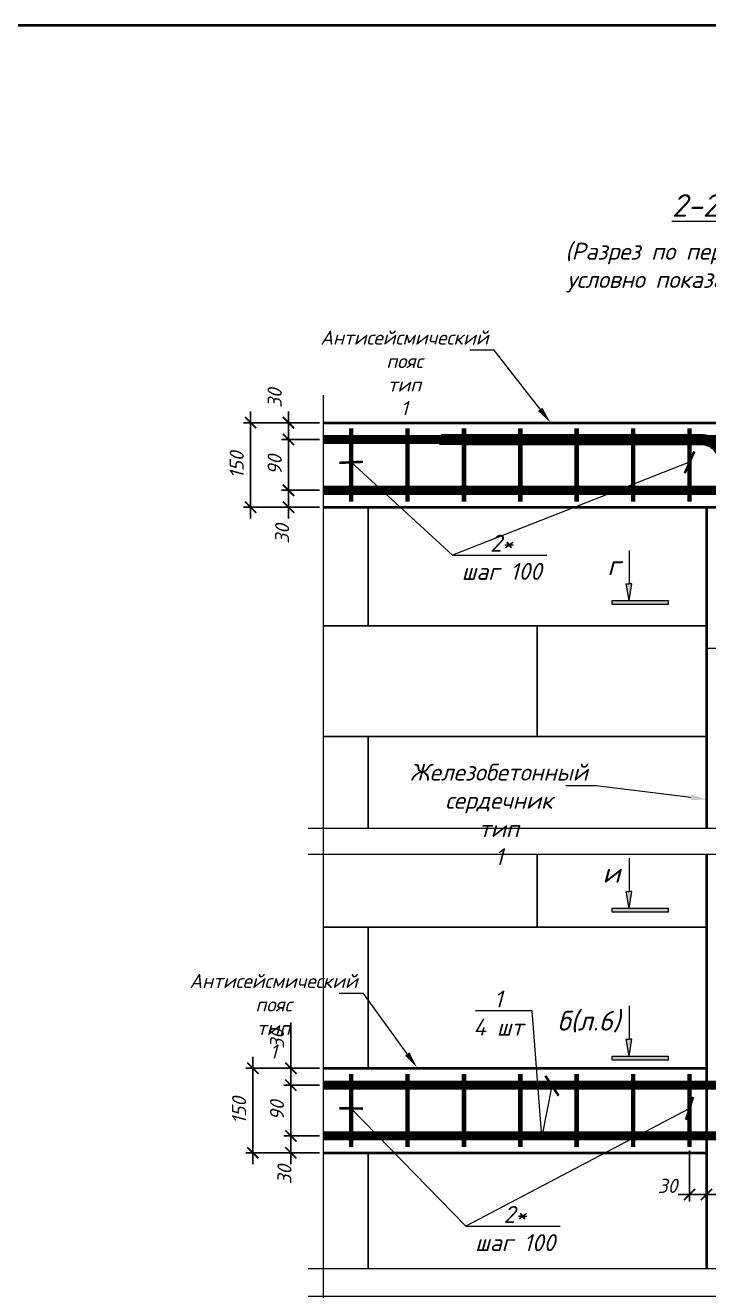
# Model space of a CAD drawing. Header units: millimetres. Extents: x -69292 to 68568, y 17750 to 120236.
# Drawn here: x 16601 to 17812, y 42638 to 44882 of the extents above; entities that cross this region are included whole.
import ezdxf
from ezdxf import colors
from ezdxf.entities.mleader import LeaderData, LeaderLine
from ezdxf.enums import TextEntityAlignment as Align
from ezdxf.math import Vec2, Vec3

# ---------------------------------------------------------------- set-up
doc = ezdxf.new("R2010")
doc.units = ezdxf.units.MM
doc.header["$PDMODE"] = 3
doc.layers.get('0').update_dxf_attribs({"lineweight": 5})
doc.layers.get('Defpoints').update_dxf_attribs({"lineweight": 0})
for name, color, linetype, lineweight in [('#Dimensions', 7, 'Continuous', 9), ('#Арматура', 152, 'Continuous', 30), ('#Бетон разрез', 22, 'Continuous', 40), ('#Выноски', 7, 'Continuous', 15), ('#Газобетон вид', 150, 'Continuous', 18)]:
    doc.layers.add(name, color=color, linetype=linetype, lineweight=lineweight)
doc.layers.add('#Арматура вид_2', color=7, linetype='Continuous', lineweight=35, true_color=0x616161)
doc.styles.add('STEP PR', font='isocpeui.ttf')
doc.dimstyles.new('SPDS', dxfattribs={"dimscale": 10, "dimtxt": 2.5, "dimasz": 2, "dimexe": 1.25, "dimexo": 0.625, "dimtad": 1, "dimdec": 0, "dimrnd": 0.001, "dimtxsty": 'STEP PR', "dimblk": 'ARCHTICK', "dimcen": 2.5, "dimdle": 2, "dimclrd": 256, "dimclre": 256, "dimclrt": 7, "dimadec": 0, "dimazin": 2, "dimtfac": 0.75, "dimtdec": 0, "dimtmove": 1, "dimatfit": 3, "dimfxl": 1, "dimtolj": 1, "dimarcsym": 1})

# ---------------------------------------------------------------- blocks, each defined once
blk = doc.blocks.new('*U27')
at = {"color": 0, "linetype": 'ByBlock', "lineweight": -2}
blk.add_line((126.001, 0), (63.626, 0), dxfattribs=at)
blk = doc.blocks.new('*U22')
at = {"color": 0, "linetype": 'ByBlock', "lineweight": -2}
for p, q in [((26.107, 0), (26.419, 1.25)), ((26.419, 1.25), (27.044, -1.25)), ((26.107, 0), (0, 0)), ((27.044, -1.25), (27.357, 0)), ((53.463, 0), (27.357, 0))]:
    blk.add_line(p, q, dxfattribs=at)
blk = doc.blocks.new('*U20')
at = {"ltscale": 100}
h = blk.add_hatch(color=256, dxfattribs=at)
h.dxf.hatch_style = 1
h.paths.add_polyline_path([(-85, 1070), (-35, 1070), (15, 1070), (-35, 770)])
h = blk.add_hatch(color=256, dxfattribs=at)
h.dxf.hatch_style = 1
h.paths.add_polyline_path([(665, 700), (665, 770), (-335, 770), (-335, 700)])
at = {"linetype": 'Continuous', "ltscale": 100}
for p, q in [((-85, 1070), (-35, 1070)), ((-35, 770), (-85, 1070)), ((-35, 770), (15, 1070)), ((15, 1070), (-35, 1070)), ((-335, 700), (-335, 770)), ((-335, 770), (665, 770)), ((665, 700), (-335, 700))]:
    blk.add_line(p, q, dxfattribs=at)
at = {"linetype": 'Continuous', "ltscale": 100, "extrusion": (-1, -1e-16, 0), "elevation": 35}
blk.add_lwpolyline([(-1660, 0), (-1070, 0)], dxfattribs=at)
at = {"linetype": 'Continuous', "ltscale": 100}
blk.add_lwpolyline([(665, 700), (665, 770)], dxfattribs=at)
at = {"ltscale": 100, "style": 'STEP PR'}
blk.add_attdef('Nh', text='', height=350, dxfattribs=at).set_placement((-192, 1222), align=Align.RIGHT)
blk = doc.blocks.new('_ArchTick')
at = {"color": 0, "linetype": 'ByBlock', "const_width": 0.15}
blk.add_lwpolyline([(-0.5, -0.5), (0.5, 0.5)], dxfattribs=at)
blk = doc.blocks.new('*D30')
at = {"layer": '#Dimensions', "lineweight": -2, "transparency": 16777216}
for p, q in [((17122.2, 44177.5), (17054.7, 44177.5)), ((17067.2, 44197.5), (17067.2, 44127.5)), ((17122.2, 44147.5), (17054.7, 44147.5))]:
    blk.add_line(p, q, dxfattribs=at)
at = {"layer": 'Defpoints', "color": 0, "transparency": 16777216}
for p in [(17128.5, 44177.5), (17067.2, 44147.5), (17128.5, 44147.5)]:
    blk.add_point(p, dxfattribs=at)
at = {"layer": '#Dimensions', "lineweight": -2, "transparency": 16777216, "xscale": 20, "yscale": 20, "zscale": 20}
for p, rotation in [((17067.2, 44177.5), 90), ((17067.2, 44147.5), 270)]:
    blk.add_blockref('_ArchTick', p, dxfattribs=dict(at, rotation=rotation))
at = {"layer": '#Dimensions', "transparency": 16777216, "insert": (17042.7, 44220.9), "char_height": 25, "attachment_point": 5, "rotation": 90, "style": 'STEP PR'}
blk.add_mtext('\\A1;30', dxfattribs=at)
blk = doc.blocks.new('*D31')
at = {"layer": '#Dimensions', "lineweight": -2, "transparency": 16777216}
for p, q in [((17067.2, 44167.5), (17067.2, 44037.5)), ((17122.2, 44147.5), (17054.7, 44147.5)), ((17122.2, 44057.5), (17054.7, 44057.5))]:
    blk.add_line(p, q, dxfattribs=at)
at = {"layer": 'Defpoints', "color": 0, "transparency": 16777216}
for p in [(17128.5, 44147.5), (17067.2, 44057.5), (17128.5, 44057.5)]:
    blk.add_point(p, dxfattribs=at)
at = {"layer": '#Dimensions', "lineweight": -2, "transparency": 16777216, "xscale": 20, "yscale": 20, "zscale": 20}
for p, rotation in [((17067.2, 44147.5), 90), ((17067.2, 44057.5), 270)]:
    blk.add_blockref('_ArchTick', p, dxfattribs=dict(at, rotation=rotation))
at = {"layer": '#Dimensions', "transparency": 16777216, "insert": (17042.7, 44102.5), "char_height": 25, "attachment_point": 5, "rotation": 90, "style": 'STEP PR'}
blk.add_mtext('\\A1;90', dxfattribs=at)
blk = doc.blocks.new('*D32')
at = {"layer": '#Dimensions', "lineweight": -2, "transparency": 16777216}
for p, q in [((17067.2, 44077.5), (17067.2, 44007.5)), ((17122.2, 44057.5), (17054.7, 44057.5)), ((17122.2, 44027.5), (17054.7, 44027.5))]:
    blk.add_line(p, q, dxfattribs=at)
at = {"layer": 'Defpoints', "color": 0, "transparency": 16777216}
for p in [(17128.5, 44057.5), (17067.2, 44027.5), (17128.5, 44027.5)]:
    blk.add_point(p, dxfattribs=at)
at = {"layer": '#Dimensions', "lineweight": -2, "transparency": 16777216, "xscale": 20, "yscale": 20, "zscale": 20}
for p, rotation in [((17067.2, 44057.5), 90), ((17067.2, 44027.5), 270)]:
    blk.add_blockref('_ArchTick', p, dxfattribs=dict(at, rotation=rotation))
at = {"layer": '#Dimensions', "transparency": 16777216, "insert": (17055.9, 43980.1), "char_height": 25, "attachment_point": 5, "rotation": 90, "style": 'STEP PR'}
blk.add_mtext('\\A1;30', dxfattribs=at)
blk = doc.blocks.new('*D33')
at = {"layer": '#Dimensions', "lineweight": -2, "transparency": 16777216}
for p, q in [((17122.2, 44177.5), (16987.4, 44177.5)), ((16999.9, 44197.5), (16999.9, 44007.5)), ((17122.2, 44027.5), (16987.4, 44027.5))]:
    blk.add_line(p, q, dxfattribs=at)
at = {"layer": 'Defpoints', "color": 0, "transparency": 16777216}
for p in [(17128.5, 44177.5), (16999.9, 44027.5), (17128.5, 44027.5)]:
    blk.add_point(p, dxfattribs=at)
at = {"layer": '#Dimensions', "lineweight": -2, "transparency": 16777216, "xscale": 20, "yscale": 20, "zscale": 20}
for p, rotation in [((16999.9, 44177.5), 90), ((16999.9, 44027.5), 270)]:
    blk.add_blockref('_ArchTick', p, dxfattribs=dict(at, rotation=rotation))
at = {"layer": '#Dimensions', "transparency": 16777216, "insert": (16975.4, 44102.5), "char_height": 25, "attachment_point": 5, "rotation": 90, "style": 'STEP PR'}
blk.add_mtext('\\A1;150', dxfattribs=at)
blk = doc.blocks.new('*D37')
at = {"layer": '#Dimensions', "lineweight": -2, "transparency": 16777216}
for p, q in [((17071.4, 43113.7), (17071.4, 43032.3)), ((17071.4, 43052.3), (17071.4, 42982.3)), ((17122.2, 43032.3), (17058.9, 43032.3)), ((17122.2, 43002.3), (17058.9, 43002.3))]:
    blk.add_line(p, q, dxfattribs=at)
at = {"layer": 'Defpoints', "color": 0, "transparency": 16777216}
for p in [(17128.5, 43032.3), (17071.4, 43002.3), (17128.5, 43002.3)]:
    blk.add_point(p, dxfattribs=at)
at = {"layer": '#Dimensions', "lineweight": -2, "transparency": 16777216, "xscale": 20, "yscale": 20, "zscale": 20}
for p, rotation in [((17071.4, 43032.3), 90), ((17071.4, 43002.3), 270)]:
    blk.add_blockref('_ArchTick', p, dxfattribs=dict(at, rotation=rotation))
at = {"layer": '#Dimensions', "transparency": 16777216, "insert": (17046.9, 43084.2), "char_height": 25, "attachment_point": 5, "rotation": 90, "style": 'STEP PR'}
blk.add_mtext('\\A1;30', dxfattribs=at)
blk = doc.blocks.new('*D34')
at = {"layer": '#Dimensions', "lineweight": -2, "transparency": 16777216}
for p, q in [((17071.4, 43022.3), (17071.4, 42892.3)), ((17122.2, 43002.3), (17058.9, 43002.3)), ((17122.2, 42912.3), (17058.9, 42912.3))]:
    blk.add_line(p, q, dxfattribs=at)
at = {"layer": 'Defpoints', "color": 0, "transparency": 16777216}
for p in [(17128.5, 43002.3), (17071.4, 42912.3), (17128.5, 42912.3)]:
    blk.add_point(p, dxfattribs=at)
at = {"layer": '#Dimensions', "lineweight": -2, "transparency": 16777216, "xscale": 20, "yscale": 20, "zscale": 20}
for p, rotation in [((17071.4, 43002.3), 90), ((17071.4, 42912.3), 270)]:
    blk.add_blockref('_ArchTick', p, dxfattribs=dict(at, rotation=rotation))
at = {"layer": '#Dimensions', "transparency": 16777216, "insert": (17046.9, 42957.3), "char_height": 25, "attachment_point": 5, "rotation": 90, "style": 'STEP PR'}
blk.add_mtext('\\A1;90', dxfattribs=at)
blk = doc.blocks.new('*D35')
at = {"layer": '#Dimensions', "lineweight": -2, "transparency": 16777216}
for p, q in [((17071.4, 42932.3), (17071.4, 42862.3)), ((17122.2, 42912.3), (17058.9, 42912.3)), ((17122.2, 42882.3), (17058.9, 42882.3))]:
    blk.add_line(p, q, dxfattribs=at)
at = {"layer": 'Defpoints', "color": 0, "transparency": 16777216}
for p in [(17128.5, 42912.3), (17071.4, 42882.3), (17128.5, 42882.3)]:
    blk.add_point(p, dxfattribs=at)
at = {"layer": '#Dimensions', "lineweight": -2, "transparency": 16777216, "xscale": 20, "yscale": 20, "zscale": 20}
for p, rotation in [((17071.4, 42912.3), 90), ((17071.4, 42882.3), 270)]:
    blk.add_blockref('_ArchTick', p, dxfattribs=dict(at, rotation=rotation))
at = {"layer": '#Dimensions', "transparency": 16777216, "insert": (17060, 42843.4), "char_height": 25, "attachment_point": 5, "rotation": 90, "style": 'STEP PR'}
blk.add_mtext('\\A1;30', dxfattribs=at)
blk = doc.blocks.new('*D36')
at = {"layer": '#Dimensions', "lineweight": -2, "transparency": 16777216}
for p, q in [((17004.1, 43052.3), (17004.1, 42862.3)), ((17122.2, 43032.3), (16991.6, 43032.3)), ((17122.2, 42882.3), (16991.6, 42882.3))]:
    blk.add_line(p, q, dxfattribs=at)
at = {"layer": 'Defpoints', "color": 0, "transparency": 16777216}
for p in [(17128.5, 43032.3), (17004.1, 42882.3), (17128.5, 42882.3)]:
    blk.add_point(p, dxfattribs=at)
at = {"layer": '#Dimensions', "lineweight": -2, "transparency": 16777216, "xscale": 20, "yscale": 20, "zscale": 20}
for p, rotation in [((17004.1, 43032.3), 90), ((17004.1, 42882.3), 270)]:
    blk.add_blockref('_ArchTick', p, dxfattribs=dict(at, rotation=rotation))
at = {"layer": '#Dimensions', "transparency": 16777216, "insert": (16979.6, 42957.3), "char_height": 25, "attachment_point": 5, "rotation": 90, "style": 'STEP PR'}
blk.add_mtext('\\A1;150', dxfattribs=at)
blk = doc.blocks.new('*D39')
at = {"layer": '#Dimensions', "lineweight": -2, "transparency": 16777216}
for p, q in [((17778.3, 42886.1), (17778.3, 42795.8)), ((17808.3, 42876.1), (17808.3, 42795.8)), ((17828.3, 42808.3), (17758.3, 42808.3))]:
    blk.add_line(p, q, dxfattribs=at)
at = {"layer": 'Defpoints', "color": 0, "transparency": 16777216}
for p in [(17778.3, 42892.3), (17808.3, 42882.3), (17778.3, 42808.3)]:
    blk.add_point(p, dxfattribs=at)
at = {"layer": '#Dimensions', "lineweight": -2, "transparency": 16777216, "xscale": 20, "yscale": 20, "zscale": 20, "rotation": 180}
blk.add_blockref('_ArchTick', (17778.3, 42808.3), dxfattribs=at)
at = {"layer": '#Dimensions', "lineweight": -2, "transparency": 16777216, "xscale": 20, "yscale": 20, "zscale": 20}
blk.add_blockref('_ArchTick', (17808.3, 42808.3), dxfattribs=at)
at = {"layer": '#Dimensions', "transparency": 16777216, "insert": (17739.3, 42823.6), "char_height": 25, "attachment_point": 5, "style": 'STEP PR'}
blk.add_mtext('\\A1;30', dxfattribs=at)

msp = doc.modelspace()

# ---------------------------------------------------------------- linework, layer by layer
at = {"layer": '#Арматура'}
for points, const_width in [([(17128.5, 44147.5), (18679.9, 44147.5)], 16), ([(17178.3, 44037.5), (17178.3, 44167.5)], 8), ([(17278.3, 44037.5), (17278.3, 44167.5)], 8), ([(17378.3, 44037.5), (17378.3, 44167.5)], 8), ([(17478.3, 44037.5), (17478.3, 44167.5)], 8), ([(17578.3, 44037.5), (17578.3, 44167.5)], 8), ([(17678.3, 44037.5), (17678.3, 44167.5)], 8), ([(17778.3, 44037.5), (17778.3, 44167.5)], 8), ([(17128.5, 44057.5), (18679.9, 44057.5)], 16), ([(17128.5, 43002.3), (18679.5, 43002.3)], 16), ([(17178.3, 42892.3), (17178.3, 43022.3)], 8), ([(17278.3, 42892.3), (17278.3, 43022.3)], 8), ([(17378.3, 42892.3), (17378.3, 43022.3)], 8), ([(17478.3, 42892.3), (17478.3, 43022.3)], 8), ([(17578.3, 42892.3), (17578.3, 43022.3)], 8), ([(17678.3, 42892.3), (17678.3, 43022.3)], 8), ([(17778.3, 42892.3), (17778.3, 43022.3)], 8), ([(17128.5, 42912.3), (18676.6, 42912.3)], 16)]:
    msp.add_lwpolyline(points, dxfattribs=dict(at, const_width=const_width))
msp.add_lwpolyline([(17846.5, 43669.8), (17846.5, 44107.5, 0.414214), (17798.5, 44155.5), (17338.5, 44155.5), (17335.4, 44140.2), (17376.8, 44139.5), (17798.5, 44139.5, -0.414214), (17830.5, 44107.5), (17830.5, 43620.7), (17846.1, 43618.3)], format="xyb", close=True, dxfattribs=at)
at = {"layer": '#Арматура вид_2', "const_width": 16}
msp.add_lwpolyline([(17338.5, 44147.5), (17798.5, 44147.5, -0.414214), (17838.5, 44107.5), (17838.5, 43620.9)], format="xyb", dxfattribs=at)
at = {"layer": '#Бетон разрез'}
for points in [[(17128.5, 44177.5), (18679.9, 44177.5)], [(17128.5, 44027.5), (18679.9, 44027.5)], [(17808.3, 44027.5), (17808.3, 43457.9)], [(17808.3, 43412.3), (17808.3, 42677.1)], [(17128.5, 43032.3), (17808.3, 43032.3)], [(17128.5, 42882.3), (17808.3, 42882.3)]]:
    msp.add_lwpolyline(points, dxfattribs=at)
at = {"layer": '#Газобетон вид'}
for points in [[(17128.5, 43817), (17208.3, 43817), (17208.3, 44027.5), (17128.5, 44027.5)], [(17128.5, 43620.9), (17508.3, 43620.9), (17508.3, 43817), (17128.5, 43817)], [(17808.3, 43817), (17508.3, 43817), (17508.3, 43620.9), (17808.3, 43620.9)], [(17208.3, 43457.9), (17208.3, 43620.9), (17128.5, 43620.9)], [(17808.3, 43457.9), (17808.3, 43620.9), (17208.3, 43620.9), (17208.3, 43457.9)], [(17128.5, 43282.3), (17508.3, 43282.3), (17508.3, 43412.3)], [(17508.3, 43412.3), (17508.3, 43282.3), (17808.3, 43282.3)], [(17128.5, 43032.3), (17208.3, 43032.3), (17208.3, 43282.3), (17128.5, 43282.3)], [(17128.5, 42882.3), (17208.3, 42882.3), (17208.3, 42677.1)], [(17208.3, 42677.1), (17208.3, 42882.3), (17808.3, 42882.3), (17808.3, 42677.1)]]:
    msp.add_lwpolyline(points, dxfattribs=at)
for points in [[(17208.3, 43817), (17808.3, 43817), (17808.3, 44027.5), (17208.3, 44027.5)], [(17208.3, 43032.3), (17808.3, 43032.3), (17808.3, 43282.3), (17208.3, 43282.3)]]:
    msp.add_lwpolyline(points, close=True, dxfattribs=at)
at = {"color": 3, "lineweight": 40}
msp.add_lwpolyline([(13722.6, 44882.4), (24318.1, 44882.4), (24318.1, 37576), (13722.6, 37576)], close=True, dxfattribs=at)
msp.add_lwpolyline([(17808.3, 43777.5), (17968.3, 43777.5)])

# ---------------------------------------------------------------- block references
at = {"xscale": -30, "yscale": -30, "zscale": -30, "rotation": 270}
msp.add_blockref('*U27', (17128.5, 40446.3), dxfattribs=at)
at = {"xscale": 0.1, "yscale": 0.1, "zscale": 0.1}
for p, values in [((17674.6, 43784.8), {'Nh': 'г'}), ((17674.6, 43239.1), {'Nh': 'и'}), ((17674.6, 42976.9), {'Nh': 'б(л.6)'})]:
    msp.add_blockref('*U20', p, dxfattribs=at).add_auto_attribs(values)
at = {"xscale": -30, "yscale": -30, "zscale": -30}
for p in [(18706.1, 43457.9), (18706.1, 43412.3), (18706.1, 42677.1), (18706.1, 42627.7)]:
    msp.add_blockref('*U22', p, dxfattribs=at)

# ---------------------------------------------------------------- texts
at = {"layer": '#Dimensions', "style": 'STEP PR'}
msp.add_text('%%U2-2%%U (л.2,3)', height=40, dxfattribs=at).set_placement((17871.4, 44542.9), align=Align.CENTER)

# ---------------------------------------------------------------- dimensions: what is measured, and where the dimension line sits
at = {"layer": '#Dimensions'}
for base, p1, p2, picture, middle in [((17067.2, 44147.5), (17128.5, 44177.5), (17128.5, 44147.5), '*D30', (17067.2, 44220.9)), ((17067.2, 44027.5), (17128.5, 44057.5), (17128.5, 44027.5), '*D32', (17080.4, 43980.1)), ((17071.4, 43002.3), (17128.5, 43032.3), (17128.5, 43002.3), '*D37', (17071.4, 43084.2)), ((17071.4, 42882.3), (17128.5, 42912.3), (17128.5, 42882.3), '*D35', (17084.5, 42843.4))]:
    dim = msp.add_linear_dim(base=base, p1=p1, p2=p2, angle=90, dimstyle='SPDS', override={"dimscale": 10, "dimgap": 1.2, "dimrnd": 5, "dimtxsty": 'STEP PR', "dimblk1": 'ArchTick', "dimblk2": 'ArchTick', "dimsah": 1, "dimclrt": 256}, dxfattribs=at)
    dim.commit()
    dim.dimension.update_dxf_attribs({"geometry": picture, "text_midpoint": middle, "dimtype": 160})
for base, p1, p2, override, picture, middle in [((16999.9, 44027.5), (17128.5, 44177.5), (17128.5, 44027.5), {"dimgap": 1.2, "dimrnd": 5, "dimtxsty": 'STEP PR', "dimblk1": 'ArchTick', "dimblk2": 'ArchTick', "dimsah": 1, "dimclrt": 256}, '*D33', (16975.4, 44102.5)), ((17067.2, 44057.5), (17128.5, 44147.5), (17128.5, 44057.5), {"dimscale": 10, "dimgap": 1.2, "dimrnd": 5, "dimtxsty": 'STEP PR', "dimblk1": 'ArchTick', "dimblk2": 'ArchTick', "dimsah": 1, "dimclrt": 256}, '*D31', (17042.7, 44102.5)), ((17004.1, 42882.3), (17128.5, 43032.3), (17128.5, 42882.3), {"dimgap": 1.2, "dimrnd": 5, "dimtxsty": 'STEP PR', "dimblk1": 'ArchTick', "dimblk2": 'ArchTick', "dimsah": 1, "dimclrt": 256}, '*D36', (16979.6, 42957.3)), ((17071.4, 42912.3), (17128.5, 43002.3), (17128.5, 42912.3), {"dimscale": 10, "dimgap": 1.2, "dimrnd": 5, "dimtxsty": 'STEP PR', "dimblk1": 'ArchTick', "dimblk2": 'ArchTick', "dimsah": 1, "dimclrt": 256}, '*D34', (17046.9, 42957.3))]:
    dim = msp.add_linear_dim(base=base, p1=p1, p2=p2, angle=90, dimstyle='SPDS', override=override, dxfattribs=at)
    dim.commit()
    dim.dimension.update_dxf_attribs({"geometry": picture, "text_midpoint": middle})
dim = msp.add_linear_dim(base=(17778.3, 42808.3), p1=(17808.3, 42882.3), p2=(17778.3, 42892.3), dimstyle='SPDS', override={"dimgap": 1.2, "dimrnd": 5, "dimtxsty": 'STEP PR', "dimblk1": 'ArchTick', "dimblk2": 'ArchTick', "dimsah": 1, "dimclrt": 256}, dxfattribs=at)
dim.commit()
dim.dimension.update_dxf_attribs({"geometry": '*D39', "text_midpoint": (17739.3, 42799.1), "dimtype": 160})

# ---------------------------------------------------------------- leaders
ml = msp.add_multileader_mtext('Standard', dxfattribs=at)
ml.set_content('{\\H0.83333x;Антисейсмический\\P\\pxqc;пояс\\A1; тип 1  \\H1.2x;           }', color=256, style='STEP PR')
ml.set_leader_properties(color=256, linetype='ByLayer', lineweight=-1)
ml.build(insert=Vec2(0, 0))
ml.multileader.update_dxf_attribs({"text_left_attachment_type": 6, "text_right_attachment_type": 6, "dogleg_length": 0, "arrow_head_size": 30, "scale": 0.1})
ctx = ml.context
ctx.base_point, ctx.scale, ctx.char_height, ctx.arrow_head_size, ctx.landing_gap_size, ctx.plane_origin = Vec3(17113.2, 44306), 0.1, 30, 30, 12.5, Vec3(19555.6, 43033.3)
ctx.left_attachment, ctx.right_attachment, ctx.text_align_type = 6, 6, 1
notes = []
notes.append((ctx, [(1, (1, 1, 0), (17432.1, 44306), (-1, 0), 0, [(1, [(17531.8, 44177.5)], 0, [])])]))
ctx.mtext.insert, ctx.mtext.rotation, ctx.mtext.width, ctx.mtext.defined_height, ctx.mtext.alignment, ctx.mtext.flow_direction = Vec3(17272.7, 44341), 6.283185, 305.314, 77, 2, 5
ml = msp.add_multileader_mtext('Standard', dxfattribs=at)
ml.set_content('\\A1;Железобетонный \\Pсердечник тип 1               ', color=256, style='STEP PR')
ml.set_leader_properties(color=256, linetype='ByLayer', lineweight=-1)
ml.build(insert=Vec2(0, 0))
ml.multileader.update_dxf_attribs({"text_left_attachment_type": 6, "text_right_attachment_type": 6, "dogleg_length": 0, "arrow_head_size": 30, "scale": 0.1})
ctx = ml.context
ctx.base_point, ctx.scale, ctx.char_height, ctx.arrow_head_size, ctx.landing_gap_size, ctx.plane_origin = Vec3(17267.8, 43533.5), 0.1, 30, 30, 12.5, Vec3(19895.7, 42169.2)
ctx.left_attachment, ctx.right_attachment, ctx.text_align_type = 6, 6, 1
notes.append((ctx, [(1, (1, 1, 0), (17612.8, 43533.5), (-1, 0), 0, [(1, [(17810.2, 43509)], 0, [])])]))
ctx.mtext.insert, ctx.mtext.rotation, ctx.mtext.width, ctx.mtext.defined_height, ctx.mtext.alignment, ctx.mtext.flow_direction = Vec3(17440.3, 43572.5), 6.283185, 410.366, 77, 2, 5
ml = msp.add_multileader_mtext('Standard', dxfattribs=at)
ml.set_content('{\\H0.83333x;Антисейсмический\\P\\pxqc;пояс\\A1; тип\\H1x; 1  \\H1.2x;           }', color=256, style='STEP PR')
ml.set_leader_properties(color=256, linetype='ByLayer', lineweight=-1)
ml.build(insert=Vec2(0, 0))
ml.multileader.update_dxf_attribs({"text_left_attachment_type": 6, "text_right_attachment_type": 6, "dogleg_length": 0, "arrow_head_size": 30, "scale": 0.1})
ctx = ml.context
ctx.base_point, ctx.scale, ctx.char_height, ctx.arrow_head_size, ctx.landing_gap_size, ctx.plane_origin = Vec3(16881.2, 43164.6), 0.1, 30, 30, 12.5, Vec3(19482.9, 41800.3)
ctx.left_attachment, ctx.right_attachment, ctx.text_align_type = 6, 6, 1
notes.append((ctx, [(1, (1, 1, 0), (17200.1, 43164.6), (-1, 0), 0, [(1, [(17295.4, 43033.4)], 0, [])])]))
ctx.mtext.insert, ctx.mtext.rotation, ctx.mtext.width, ctx.mtext.defined_height, ctx.mtext.alignment, ctx.mtext.flow_direction = Vec3(17040.6, 43199.6), 6.283185, 305.314, 77, 2, 5
at = {"layer": '#Выноски'}
ml = msp.add_multileader_mtext('Standard', dxfattribs=at)
ml.set_content('\\A1;2*\\Pшаг 100', color=256, style='STEP PR')
ml.set_leader_properties(color=256, linetype='ByLayer', lineweight=-1)
ml.set_arrow_properties(name='ARCHTICK')
ml.build(insert=Vec2(0, 0))
ml.multileader.update_dxf_attribs({"text_left_attachment_type": 6, "text_right_attachment_type": 6, "dogleg_length": 0, "arrow_head_size": 30, "scale": 0.1})
ctx = ml.context
ctx.base_point, ctx.scale, ctx.char_height, ctx.arrow_head_size, ctx.landing_gap_size, ctx.plane_origin = Vec3(17357.8, 43942.7), 0.1, 30, 30, 12.5, Vec3(18084.8, 43121.5)
ctx.left_attachment, ctx.right_attachment, ctx.text_align_type = 6, 6, 1
notes.append((ctx, [(0, (1, 1, 0), (17357.8, 43942.7), (1, 0), 0, [(1, [(17778.3, 44107.2)], 0, []), (0, [(17178.3, 44107.2)], 0, [])])]))
ctx.mtext.insert, ctx.mtext.rotation, ctx.mtext.alignment, ctx.mtext.flow_direction = Vec3(17445.2, 43978.7), 6.283185, 2, 5
ml = msp.add_multileader_mtext('Standard', dxfattribs=at)
ml.set_content('\\A1;1\\P4 шт', color=256, style='STEP PR')
ml.set_leader_properties(color=256, linetype='ByLayer', lineweight=-1)
ml.set_arrow_properties(name='ARCHTICK')
ml.build(insert=Vec2(0, 0))
ml.multileader.update_dxf_attribs({"text_left_attachment_type": 6, "text_right_attachment_type": 6, "dogleg_length": 0, "arrow_head_size": 30, "scale": 0.1})
ctx = ml.context
ctx.base_point, ctx.scale, ctx.char_height, ctx.arrow_head_size, ctx.landing_gap_size, ctx.plane_origin = Vec3(17379, 43134.2), 0.1, 30, 30, 12.5, Vec3(18481.2, 42055.1)
ctx.left_attachment, ctx.right_attachment, ctx.text_align_type = 6, 6, 1
notes.append((ctx, [(1, (1, 1, 0), (17499.3, 43134.2), (-1, 0), 0, [(0, [(17534.4, 43001.3), (17516.4, 42911.2)], 0, [])])]))
ctx.mtext.insert, ctx.mtext.rotation, ctx.mtext.alignment, ctx.mtext.flow_direction = Vec3(17439.1, 43170.2), 6.283185, 2, 5
ml = msp.add_multileader_mtext('Standard', dxfattribs=at)
ml.set_content('\\A1;2*\\Pшаг 100', color=256, style='STEP PR')
ml.set_leader_properties(color=256, linetype='ByLayer', lineweight=-1)
ml.set_arrow_properties(name='ARCHTICK')
ml.build(insert=Vec2(0, 0))
ml.multileader.update_dxf_attribs({"text_left_attachment_type": 6, "text_right_attachment_type": 6, "dogleg_length": 0, "arrow_head_size": 30, "scale": 0.1})
ctx = ml.context
ctx.base_point, ctx.scale, ctx.char_height, ctx.arrow_head_size, ctx.landing_gap_size, ctx.plane_origin = Vec3(17381.7, 42751.9), 0.1, 30, 30, 12.5, Vec3(18084.8, 41883)
ctx.left_attachment, ctx.right_attachment, ctx.text_align_type = 6, 6, 1
notes.append((ctx, [(0, (1, 1, 0), (17381.7, 42751.9), (1, 0), 0, [(1, [(17778.3, 42961)], 0, []), (0, [(17178.3, 42961)], 0, [])])]))
ctx.mtext.insert, ctx.mtext.rotation, ctx.mtext.alignment, ctx.mtext.flow_direction = Vec3(17469.1, 42787.9), 6.283185, 2, 5
for ctx, leaders in notes:
    for number, flags, end, landing, length, lines in leaders:
        leader = LeaderData()
        leader.index, (leader.has_last_leader_line, leader.has_dogleg_vector, leader.attachment_direction) = number, flags
        leader.last_leader_point, leader.dogleg_vector, leader.dogleg_length = Vec3(end), Vec3(landing), length
        for number, points, colour, breaks in lines:
            line = LeaderLine()
            line.index, line.vertices, line.color, line.breaks = number, Vec3.list(points), colors.encode_raw_color(colour), breaks
            leader.lines.append(line)
        ctx.leaders.append(leader)

# ---------------------------------------------------------------- next in the draw order: texts
at = {"layer": '#Выноски', "insert": (17904.6, 44496.6), "char_height": 30, "width": 804.781, "attachment_point": 2, "style": 'STEP PR', "bg_fill": 2}
msp.add_mtext('(Разрез по первому и второму этажу условно показан в одной плоскости)', dxfattribs=at)

doc.saveas('drawing.dxf')
